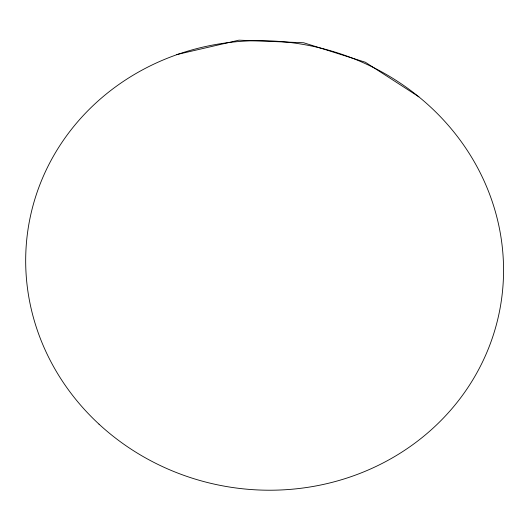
<?xml version="1.0" encoding="UTF-8"?>
<svg xmlns="http://www.w3.org/2000/svg" width="530" height="530" viewBox="0 0 530 530"><rect width="100%" height="100%" fill="white"/><g stroke="black" fill="none" stroke-linecap="round" stroke-linejoin="round"><path stroke-width="0.79" d="M176.781 54.563L238.97 40.167L303.644 42.751L365.336 62.235L418.905 96.831M98.997 424.146A239.335 224.356 9.5 0 0 496.577 323.956A239.335 224.356 9.5 0 0 198.28 48.237A239.335 224.356 9.5 0 0 98.997 424.146"/></g></svg>
